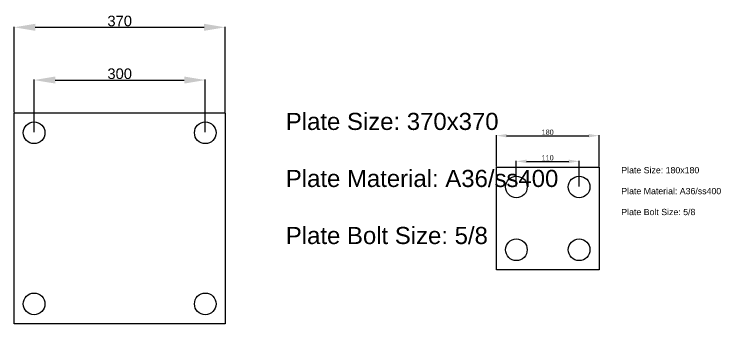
# Model space of a CAD drawing. Header units: millimetres. Extents: x 1179 to 9519, y 532 to 15986.
# Drawn here: x 2719 to 3957, y 597 to 1140 of the extents above; entities that cross this region are included whole.
import ezdxf

# ---------------------------------------------------------------- set-up
doc = ezdxf.new("R2010")
doc.units = ezdxf.units.MM
doc.styles.get("Standard").update_dxf_attribs({"font": 'arial.ttf'})
doc.styles.add('TXT30', font='romans.shx', dxfattribs={"oblique": 30, "height": 2.4})
doc.dimstyles.new('AM_ISO$0', dxfattribs={"dimtxt": 3.5, "dimasz": 3.5, "dimexe": 1, "dimexo": 1, "dimgap": 1.5, "dimtad": 1, "dimdsep": 46, "dimtxsty": 'TXT30', "dimcen": 0, "dimclrd": 256, "dimclre": 256, "dimclrt": 2, "dimadec": 0, "dimazin": 2, "dimtp": 0.1, "dimtm": 0.1, "dimtfac": 0.71, "dimtmove": 0, "dimatfit": 3, "dimfxl": 1, "dimlwd": -1, "dimlwe": -1, "dimarcsym": 1})

# ---------------------------------------------------------------- blocks, each defined once
blk = doc.blocks.new('*D288')
at = {"linetype": 'ByBlock', "transparency": 16777216}
for p, q in [((2753.7, 933.2), (2753.7, 1025.7)), ((2790.7, 1024.7), (3016.7, 1024.7)), ((3053.7, 933.2), (3053.7, 1025.7))]:
    blk.add_line(p, q, dxfattribs=at)
at = {"transparency": 16777216}
for points in [[(2790.7, 1030.9), (2790.7, 1018.6), (2753.7, 1024.7)], [(3016.7, 1030.9), (3016.7, 1018.6), (3053.7, 1024.7)]]:
    blk.add_solid(points, dxfattribs=at)
at = {"layer": 'Defpoints', "color": 0, "transparency": 16777216}
for p in [(3053.7, 1024.7), (2753.7, 932.2), (3053.7, 932.2)]:
    blk.add_point(p, dxfattribs=at)
at = {"color": 2, "transparency": 16777216, "insert": (2903.7, 1035.7), "char_height": 18.5, "attachment_point": 5}
blk.add_mtext('300', dxfattribs=at)
blk = doc.blocks.new('*D289')
at = {"linetype": 'ByBlock', "transparency": 16777216}
for p, q in [((2718.7, 968.2), (2718.7, 1118.2)), ((2755.7, 1117.2), (3051.7, 1117.2)), ((3088.7, 968.2), (3088.7, 1118.2))]:
    blk.add_line(p, q, dxfattribs=at)
at = {"transparency": 16777216}
for points in [[(2755.7, 1123.4), (2755.7, 1111.1), (2718.7, 1117.2)], [(3051.7, 1123.4), (3051.7, 1111.1), (3088.7, 1117.2)]]:
    blk.add_solid(points, dxfattribs=at)
at = {"layer": 'Defpoints', "color": 0, "transparency": 16777216}
for p in [(3088.7, 1117.2), (2718.7, 967.2), (3088.7, 967.2)]:
    blk.add_point(p, dxfattribs=at)
at = {"color": 2, "transparency": 16777216, "insert": (2903.7, 1128.2), "char_height": 18.5, "attachment_point": 5}
blk.add_mtext('370', dxfattribs=at)
blk = doc.blocks.new('*D290')
at = {"linetype": 'ByBlock', "transparency": 16777216}
for p, q in [((3598.7, 838.2), (3598.7, 883.2)), ((3616.7, 882.2), (3690.7, 882.2)), ((3708.7, 838.2), (3708.7, 883.2))]:
    blk.add_line(p, q, dxfattribs=at)
at = {"transparency": 16777216}
for points in [[(3616.7, 885.2), (3616.7, 879.2), (3598.7, 882.2)], [(3690.7, 885.2), (3690.7, 879.2), (3708.7, 882.2)]]:
    blk.add_solid(points, dxfattribs=at)
at = {"layer": 'Defpoints', "color": 0, "transparency": 16777216}
for p in [(3708.7, 882.2), (3598.7, 837.2), (3708.7, 837.2)]:
    blk.add_point(p, dxfattribs=at)
at = {"color": 2, "transparency": 16777216, "insert": (3653.7, 888.3), "char_height": 9, "attachment_point": 5}
blk.add_mtext('110', dxfattribs=at)
blk = doc.blocks.new('*D291')
at = {"linetype": 'ByBlock', "transparency": 16777216}
for p, q in [((3563.7, 873.2), (3563.7, 928.2)), ((3581.7, 927.2), (3725.7, 927.2)), ((3743.7, 873.2), (3743.7, 928.2))]:
    blk.add_line(p, q, dxfattribs=at)
at = {"transparency": 16777216}
for points in [[(3581.7, 930.2), (3581.7, 924.2), (3563.7, 927.2)], [(3725.7, 930.2), (3725.7, 924.2), (3743.7, 927.2)]]:
    blk.add_solid(points, dxfattribs=at)
at = {"layer": 'Defpoints', "color": 0, "transparency": 16777216}
for p in [(3743.7, 927.2), (3563.7, 872.2), (3743.7, 872.2)]:
    blk.add_point(p, dxfattribs=at)
at = {"color": 2, "transparency": 16777216, "insert": (3653.7, 933.3), "char_height": 9, "attachment_point": 5}
blk.add_mtext('180', dxfattribs=at)

msp = doc.modelspace()

# ---------------------------------------------------------------- linework, layer by layer
for points in [[(2718.741, 967.233), (3088.741, 967.233), (3088.741, 597.233), (2718.741, 597.233)], [(3563.741, 872.233), (3743.741, 872.233), (3743.741, 692.233), (3563.741, 692.233)]]:
    msp.add_lwpolyline(points, close=True)
for centre in [(2753.741, 932.233), (3053.741, 932.233), (3598.741, 837.233), (3708.741, 837.233), (3598.741, 727.233), (3708.741, 727.233), (2753.741, 632.233), (3053.741, 632.233)]:
    msp.add_circle(centre, 19)

# ---------------------------------------------------------------- texts
at = {"attachment_point": 1}
for s, width, gutter_width, insert, char_height in [('Plate Size: 370x370^J^JPlate Material: A36/ss400^J^JPlate Bolt Size: 5/8', 2053.25515, 150, (3194.807, 967.233), 30), ('Plate Size: 180x180^J^JPlate Material: A36/ss400^J^JPlate Bolt Size: 5/8', 2583.58524, 55, (3782.632, 872.233), 11)]:
    msp.add_mtext_dynamic_manual_height_columns(s, width=width, gutter_width=gutter_width, heights=[0], dxfattribs=dict(at, insert=insert, char_height=char_height))

# ---------------------------------------------------------------- dimensions: what is measured, and where the dimension line sits
for base, p1, p2, override, picture, middle in [((3088.741, 1117.233), (2718.741, 967.233), (3088.741, 967.233), {"dimtxt": 18.5, "dimasz": 37, "dimtxsty": 'Standard'}, '*D289', (2903.741, 1128.185)), ((3053.741, 1024.733), (2753.741, 932.233), (3053.741, 932.233), {"dimtxt": 18.5, "dimasz": 37, "dimtxsty": 'Standard'}, '*D288', (2903.741, 1035.685)), ((3743.741, 927.233), (3563.741, 872.233), (3743.741, 872.233), {"dimtxt": 9, "dimasz": 18, "dimtxsty": 'Standard'}, '*D291', (3653.741, 933.329)), ((3708.741, 882.233), (3598.741, 837.233), (3708.741, 837.233), {"dimtxt": 9, "dimasz": 18, "dimtxsty": 'Standard'}, '*D290', (3653.741, 888.329))]:
    dim = msp.add_linear_dim(base=base, p1=p1, p2=p2, dimstyle='AM_ISO$0', override=override)
    dim.commit()
    dim.dimension.update_dxf_attribs({"geometry": picture, "text_midpoint": middle})

doc.saveas('drawing.dxf')
